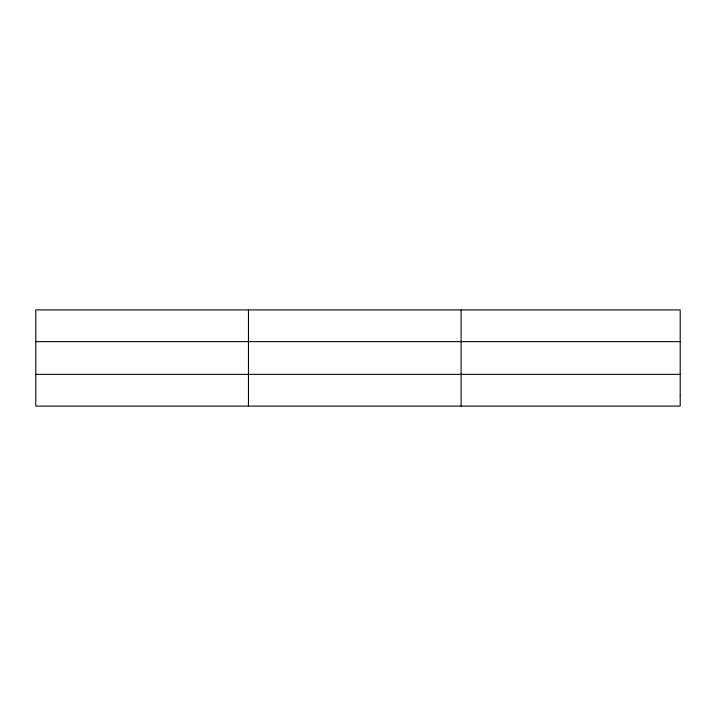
<?xml version="1.0" encoding="UTF-8"?>
<svg xmlns="http://www.w3.org/2000/svg" width="716" height="716" viewBox="0 0 716 716"><rect width="100%" height="100%" fill="white"/><g stroke="black" fill="none" stroke-linecap="round" stroke-linejoin="round"><path stroke-width="1.07" d="M248.452 309.912L248.452 406.088M461.104 309.912L461.104 406.088M35.8 341.648L680.2 341.648M35.8 374.352L680.2 374.352M680.2 395.509L680.2 406.088L35.8 406.088L35.8 309.912L680.2 309.912L680.2 395.509"/></g></svg>
